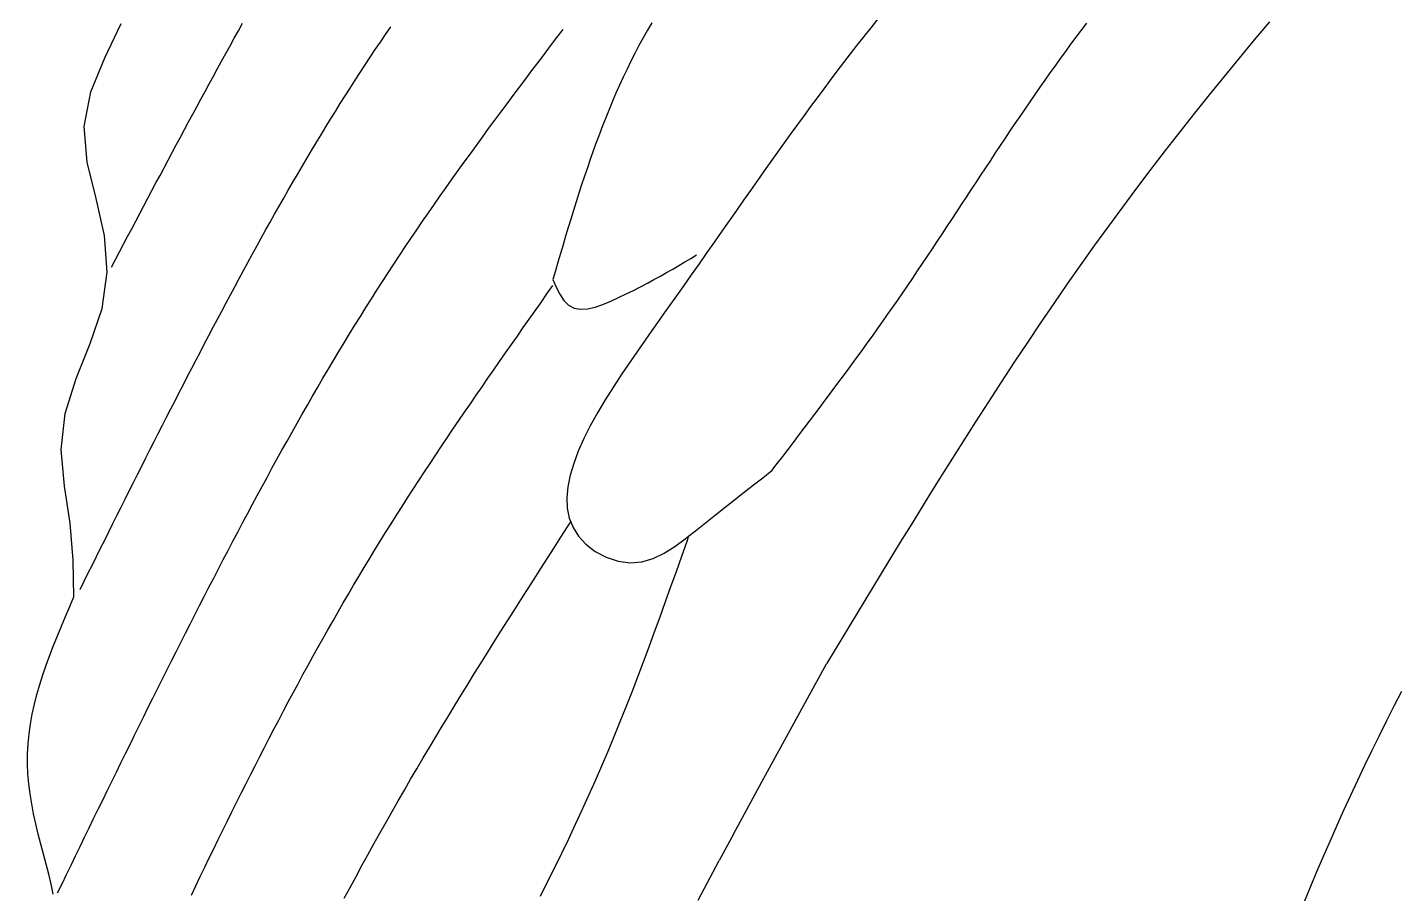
# Model space of a CAD drawing. Extents: x -3475 to 3475, y -2114 to 2114.
# Drawn here: x 89.7 to 361.3, y 302.2 to 473.8 of the extents above; entities that cross this region are included whole.
import ezdxf

# ---------------------------------------------------------------- set-up
doc = ezdxf.new("R2010")
doc.units = 0
doc.header["$MEASUREMENT"] = 0
doc.layers.get('0').update_dxf_attribs({"linetype": 'CONTINUOUS'})

msp = doc.modelspace()

# ---------------------------------------------------------------- linework, layer by layer
for p, q in [((258.29, 475.45), (256.9, 473.72)), ((105.05, 467.77), (108.32, 474.56)), ((130.72, 471.61), (131.55, 473.11)), ((131.55, 473.11), (132.39, 474.61)), ((160.71, 472.38), (161.74, 473.88)), ((194.68, 471.76), (195.92, 473.39)), ((212.65, 473.2), (211.79, 471.69)), ((213.53, 474.71), (212.65, 473.2)), ((256.9, 473.72), (255.53, 471.98)), ((297.62, 471.83), (298.67, 473.23)), ((298.67, 473.23), (299.72, 474.62)), ((335.96, 474.89), (332.93, 471.3)), ((129.06, 468.6), (129.89, 470.11)), ((129.89, 470.11), (130.72, 471.61)), ((158.67, 469.37), (159.69, 470.88)), ((159.69, 470.88), (160.71, 472.38)), ((192.2, 468.49), (193.44, 470.12)), ((193.44, 470.12), (194.68, 471.76)), ((210.96, 470.16), (210.14, 468.62)), ((211.79, 471.69), (210.96, 470.16)), ((254.17, 470.26), (252.83, 468.53)), ((255.53, 471.98), (254.17, 470.26)), ((295.55, 469.02), (296.58, 470.43)), ((296.58, 470.43), (297.62, 471.83)), ((332.93, 471.3), (329.93, 467.69)), ((102.31, 461), (105.05, 467.77)), ((128.23, 467.1), (129.06, 468.6)), ((156.66, 466.34), (157.66, 467.86)), ((157.66, 467.86), (158.67, 469.37)), ((190.97, 466.85), (192.2, 468.49)), ((210.14, 468.62), (209.35, 467.07)), ((252.83, 468.53), (251.5, 466.8)), ((293.5, 466.19), (294.52, 467.61)), ((294.52, 467.61), (295.55, 469.02)), ((329.93, 467.69), (326.95, 464.07)), ((126.59, 464.09), (127.41, 465.6)), ((127.41, 465.6), (128.23, 467.1)), ((154.68, 463.29), (155.67, 464.82)), ((155.67, 464.82), (156.66, 466.34)), ((188.5, 463.57), (189.73, 465.21)), ((189.73, 465.21), (190.97, 466.85)), ((208.59, 465.5), (207.84, 463.92)), ((209.35, 467.07), (208.59, 465.5)), ((250.18, 465.07), (248.87, 463.34)), ((251.5, 466.8), (250.18, 465.07)), ((291.48, 463.34), (292.49, 464.77)), ((292.49, 464.77), (293.5, 466.19)), ((124.94, 461.08), (125.76, 462.58)), ((125.76, 462.58), (126.59, 464.09)), ((152.72, 460.22), (153.7, 461.76)), ((153.7, 461.76), (154.68, 463.29)), ((186.04, 460.29), (187.27, 461.93)), ((187.27, 461.93), (188.5, 463.57)), ((207.11, 462.34), (206.4, 460.74)), ((207.84, 463.92), (207.11, 462.34)), ((248.87, 463.34), (247.57, 461.6)), ((289.48, 460.48), (290.48, 461.91)), ((290.48, 461.91), (291.48, 463.34)), ((326.95, 464.07), (323.99, 460.42)), ((100.97, 454.13), (102.31, 461)), ((123.31, 458.06), (124.13, 459.57)), ((124.13, 459.57), (124.94, 461.08)), ((151.75, 458.69), (152.72, 460.22)), ((184.81, 458.65), (186.04, 460.29)), ((205.71, 459.13), (205.03, 457.51)), ((206.4, 460.74), (205.71, 459.13)), ((246.27, 459.85), (244.97, 458.09)), ((247.57, 461.6), (246.27, 459.85)), ((287.5, 457.6), (288.49, 459.04)), ((288.49, 459.04), (289.48, 460.48)), ((323.99, 460.42), (321.06, 456.76)), ((121.68, 455.04), (122.49, 456.55)), ((122.49, 456.55), (123.31, 458.06)), ((149.83, 455.59), (150.78, 457.14)), ((150.78, 457.14), (151.75, 458.69)), ((182.37, 455.36), (183.59, 457)), ((183.59, 457), (184.81, 458.65)), ((205.03, 457.51), (204.37, 455.88)), ((243.67, 456.32), (242.37, 454.54)), ((244.97, 458.09), (243.67, 456.32)), ((286.51, 456.15), (287.5, 457.6)), ((321.06, 456.76), (318.15, 453.08)), ((101.59, 447.08), (100.97, 454.13)), ((120.87, 453.53), (121.68, 455.04)), ((147.93, 452.49), (148.87, 454.04)), ((148.87, 454.04), (149.83, 455.59)), ((179.94, 452.05), (181.15, 453.71)), ((181.15, 453.71), (182.37, 455.36)), ((203.73, 454.25), (203.1, 452.6)), ((204.37, 455.88), (203.73, 454.25)), ((242.37, 454.54), (241.07, 452.74)), ((284.56, 453.26), (285.53, 454.71)), ((285.53, 454.71), (286.51, 456.15)), ((119.25, 450.51), (120.06, 452.02)), ((120.06, 452.02), (120.87, 453.53)), ((146.05, 449.37), (146.99, 450.93)), ((146.99, 450.93), (147.93, 452.49)), ((178.73, 450.4), (179.94, 452.05)), ((202.49, 450.95), (201.88, 449.29)), ((203.1, 452.6), (202.49, 450.95)), ((239.76, 450.92), (238.44, 449.08)), ((241.07, 452.74), (239.76, 450.92)), ((282.61, 450.35), (283.58, 451.8)), ((283.58, 451.8), (284.56, 453.26)), ((318.15, 453.08), (315.27, 449.39)), ((117.63, 447.49), (118.44, 449)), ((118.44, 449), (119.25, 450.51)), ((145.12, 447.8), (146.05, 449.37)), ((176.33, 447.08), (177.53, 448.74)), ((177.53, 448.74), (178.73, 450.4)), ((201.88, 449.29), (201.3, 447.63)), ((238.44, 449.08), (237.12, 447.22)), ((280.68, 447.43), (281.64, 448.89)), ((281.64, 448.89), (282.61, 450.35)), ((315.27, 449.39), (312.41, 445.67)), ((103.35, 439.87), (101.59, 447.08)), ((116.02, 444.46), (116.82, 445.97)), ((116.82, 445.97), (117.63, 447.49)), ((143.27, 444.66), (144.19, 446.24)), ((144.19, 446.24), (145.12, 447.8)), ((175.13, 445.42), (176.33, 447.08)), ((200.72, 445.95), (200.15, 444.28)), ((201.3, 447.63), (200.72, 445.95)), ((237.12, 447.22), (235.78, 445.34)), ((278.75, 444.51), (279.71, 445.97)), ((279.71, 445.97), (280.68, 447.43)), ((312.41, 445.67), (309.58, 441.93)), ((114.41, 441.43), (115.21, 442.95)), ((115.21, 442.95), (116.02, 444.46)), ((141.44, 441.51), (142.36, 443.09)), ((142.36, 443.09), (143.27, 444.66)), ((172.76, 442.08), (173.94, 443.75)), ((173.94, 443.75), (175.13, 445.42)), ((200.15, 444.28), (199.59, 442.59)), ((234.43, 443.42), (233.06, 441.49)), ((235.78, 445.34), (234.43, 443.42)), ((276.82, 441.59), (277.79, 443.05)), ((277.79, 443.05), (278.75, 444.51)), ((113.61, 439.92), (114.41, 441.43)), ((140.54, 439.93), (141.44, 441.51)), ((170.4, 438.73), (171.58, 440.41)), ((171.58, 440.41), (172.76, 442.08)), ((199.05, 440.9), (198.51, 439.21)), ((199.59, 442.59), (199.05, 440.9)), ((233.06, 441.49), (231.67, 439.52)), ((274.9, 438.66), (275.86, 440.13)), ((275.86, 440.13), (276.82, 441.59)), ((309.58, 441.93), (306.78, 438.17)), ((105, 432.56), (103.35, 439.87)), ((112, 436.89), (112.8, 438.4)), ((112.8, 438.4), (113.61, 439.92)), ((138.74, 436.76), (139.64, 438.35)), ((139.64, 438.35), (140.54, 439.93)), ((169.23, 437.05), (170.4, 438.73)), ((197.97, 437.51), (197.45, 435.81)), ((198.51, 439.21), (197.97, 437.51)), ((230.26, 437.52), (228.84, 435.48)), ((231.67, 439.52), (230.26, 437.52)), ((273.94, 437.2), (274.9, 438.66)), ((306.78, 438.17), (304.01, 434.4)), ((110.4, 433.86), (111.2, 435.37)), ((111.2, 435.37), (112, 436.89)), ((136.95, 433.58), (137.84, 435.18)), ((137.84, 435.18), (138.74, 436.76)), ((166.91, 433.67), (168.07, 435.36)), ((168.07, 435.36), (169.23, 437.05)), ((197.45, 435.81), (196.93, 434.11)), ((228.84, 435.48), (227.38, 433.41)), ((272.01, 434.28), (272.98, 435.74)), ((272.98, 435.74), (273.94, 437.2)), ((105.57, 425.25), (105, 432.56)), ((108.8, 430.83), (109.6, 432.34)), ((109.6, 432.34), (110.4, 433.86)), ((135.19, 430.4), (136.07, 431.99)), ((136.07, 431.99), (136.95, 433.58)), ((164.62, 430.28), (165.76, 431.98)), ((165.76, 431.98), (166.91, 433.67)), ((196.41, 432.4), (195.9, 430.69)), ((196.93, 434.11), (196.41, 432.4)), ((227.38, 433.41), (225.91, 431.3)), ((270.08, 431.36), (271.05, 432.82)), ((271.05, 432.82), (272.01, 434.28)), ((304.01, 434.4), (301.26, 430.6)), ((107.2, 427.79), (108, 429.31)), ((108, 429.31), (108.8, 430.83)), ((134.31, 428.8), (135.19, 430.4)), ((163.48, 428.58), (164.62, 430.28)), ((195.9, 430.69), (195.39, 428.98)), ((224.4, 429.15), (222.86, 426.96)), ((225.91, 431.3), (224.4, 429.15)), ((268.14, 428.44), (269.12, 429.9)), ((269.12, 429.9), (270.08, 431.36)), ((301.26, 430.6), (298.54, 426.78)), ((106.4, 426.28), (107.2, 427.79)), ((132.56, 425.6), (133.43, 427.2)), ((133.43, 427.2), (134.31, 428.8)), ((161.23, 425.16), (162.36, 426.87)), ((162.36, 426.87), (163.48, 428.58)), ((194.89, 427.27), (194.38, 425.55)), ((195.39, 428.98), (194.89, 427.27)), ((217.66, 425.9), (218.86, 426.6)), ((218.86, 426.6), (220.05, 427.3)), ((220.05, 427.3), (221.22, 428)), ((221.22, 428), (222.39, 428.7)), ((222.86, 426.96), (221.29, 424.73)), ((266.19, 425.54), (267.17, 426.99)), ((267.17, 426.99), (268.14, 428.44)), ((298.54, 426.78), (295.85, 422.95)), ((104.52, 418.11), (105.57, 425.25)), ((130.83, 422.39), (131.69, 424)), ((131.69, 424), (132.56, 425.6)), ((160.12, 423.44), (161.23, 425.16)), ((194.38, 425.55), (193.88, 423.84)), ((193.88, 423.84), (194.55, 422.33)), ((212.62, 423.09), (213.93, 423.8)), ((213.93, 423.8), (215.2, 424.5)), ((215.2, 424.5), (216.44, 425.2)), ((216.44, 425.2), (217.66, 425.9)), ((221.29, 424.73), (219.69, 422.45)), ((264.23, 422.64), (265.21, 424.09)), ((265.21, 424.09), (266.19, 425.54)), ((129.97, 420.79), (130.83, 422.39)), ((157.91, 419.99), (159.01, 421.72)), ((159.01, 421.72), (160.12, 423.44)), ((192.72, 420.96), (193.9, 422.62)), ((194.55, 422.33), (195.26, 420.9)), ((208.43, 420.96), (209.87, 421.67)), ((209.87, 421.67), (211.27, 422.38)), ((211.27, 422.38), (212.62, 423.09)), ((219.69, 422.45), (218.05, 420.12)), ((262.25, 419.76), (263.24, 421.2)), ((263.24, 421.2), (264.23, 422.64)), ((295.85, 422.95), (293.19, 419.09)), ((128.25, 417.57), (129.11, 419.18)), ((129.11, 419.18), (129.97, 420.79)), ((156.82, 418.26), (157.91, 419.99)), ((190.37, 417.62), (191.54, 419.29)), ((191.54, 419.29), (192.72, 420.96)), ((195.26, 420.9), (196.06, 419.67)), ((196.06, 419.67), (196.99, 418.72)), ((196.99, 418.72), (198.09, 418.13)), ((200.76, 418.01), (202.26, 418.35)), ((202.26, 418.35), (203.81, 418.88)), ((203.81, 418.88), (205.38, 419.53)), ((205.38, 419.53), (206.93, 420.24)), ((206.93, 420.24), (208.43, 420.96)), ((218.05, 420.12), (216.37, 417.74)), ((260.25, 416.89), (261.25, 418.32)), ((261.25, 418.32), (262.25, 419.76)), ((293.19, 419.09), (290.55, 415.22)), ((102.15, 411.13), (104.52, 418.11)), ((126.55, 414.35), (127.4, 415.96)), ((127.4, 415.96), (128.25, 417.57)), ((154.66, 414.78), (155.74, 416.52)), ((155.74, 416.52), (156.82, 418.26)), ((188.02, 414.29), (189.19, 415.96)), ((189.19, 415.96), (190.37, 417.62)), ((198.09, 418.13), (199.36, 417.92)), ((199.36, 417.92), (200.76, 418.01)), ((216.37, 417.74), (214.66, 415.31)), ((259.25, 415.46), (260.25, 416.89)), ((125.7, 412.74), (126.55, 414.35)), ((152.52, 411.28), (153.59, 413.03)), ((153.59, 413.03), (154.66, 414.78)), ((186.85, 412.62), (188.02, 414.29)), ((212.9, 412.83), (211.12, 410.3)), ((214.66, 415.31), (212.9, 412.83)), ((257.22, 412.61), (258.23, 414.03)), ((258.23, 414.03), (259.25, 415.46)), ((290.55, 415.22), (287.94, 411.33)), ((99.4, 404.21), (102.15, 411.13)), ((124.01, 409.51), (124.85, 411.13)), ((124.85, 411.13), (125.7, 412.74)), ((151.46, 409.53), (152.52, 411.28)), ((184.51, 409.28), (185.68, 410.95)), ((185.68, 410.95), (186.85, 412.62)), ((211.12, 410.3), (209.34, 407.74)), ((255.17, 409.77), (256.2, 411.19)), ((256.2, 411.19), (257.22, 412.61)), ((287.94, 411.33), (285.34, 407.43)), ((122.33, 406.28), (123.16, 407.9)), ((123.16, 407.9), (124.01, 409.51)), ((149.36, 406.01), (150.41, 407.77)), ((150.41, 407.77), (151.46, 409.53)), ((182.17, 405.93), (183.34, 407.6)), ((183.34, 407.6), (184.51, 409.28)), ((209.34, 407.74), (207.59, 405.16)), ((253.11, 406.94), (254.14, 408.36)), ((254.14, 408.36), (255.17, 409.77)), ((285.34, 407.43), (282.77, 403.51)), ((121.49, 404.67), (122.33, 406.28)), ((148.32, 404.25), (149.36, 406.01)), ((181.01, 404.26), (182.17, 405.93)), ((207.59, 405.16), (205.89, 402.57)), ((251.03, 404.13), (252.07, 405.54)), ((252.07, 405.54), (253.11, 406.94)), ((97.19, 397.25), (99.4, 404.21)), ((119.82, 401.43), (120.65, 403.05)), ((120.65, 403.05), (121.49, 404.67)), ((146.26, 400.7), (147.29, 402.48)), ((147.29, 402.48), (148.32, 404.25)), ((178.69, 400.9), (179.85, 402.58)), ((179.85, 402.58), (181.01, 404.26)), ((205.89, 402.57), (204.26, 399.97)), ((248.94, 401.32), (249.99, 402.73)), ((249.99, 402.73), (251.03, 404.13)), ((282.77, 403.51), (280.21, 399.58)), ((118.16, 398.19), (118.99, 399.81)), ((118.99, 399.81), (119.82, 401.43)), ((145.23, 398.93), (146.26, 400.7)), ((177.54, 399.22), (178.69, 400.9)), ((204.26, 399.97), (202.72, 397.39)), ((246.84, 398.53), (247.89, 399.92)), ((247.89, 399.92), (248.94, 401.32)), ((280.21, 399.58), (277.68, 395.64)), ((96.42, 390.14), (97.19, 397.25)), ((116.5, 394.95), (117.33, 396.57)), ((117.33, 396.57), (118.16, 398.19)), ((143.2, 395.37), (144.22, 397.15)), ((144.22, 397.15), (145.23, 398.93)), ((175.24, 395.86), (176.39, 397.54)), ((176.39, 397.54), (177.54, 399.22)), ((202.72, 397.39), (201.31, 394.83)), ((244.73, 395.73), (245.79, 397.13)), ((245.79, 397.13), (246.84, 398.53)), ((115.67, 393.33), (116.5, 394.95)), ((142.2, 393.58), (143.2, 395.37)), ((172.95, 392.48), (174.09, 394.17)), ((174.09, 394.17), (175.24, 395.86)), ((201.31, 394.83), (200.04, 392.31)), ((242.62, 392.95), (243.68, 394.34)), ((243.68, 394.34), (244.73, 395.73)), ((277.68, 395.64), (275.16, 391.68)), ((114.03, 390.08), (114.85, 391.7)), ((114.85, 391.7), (115.67, 393.33)), ((140.19, 390), (141.19, 391.79)), ((141.19, 391.79), (142.2, 393.58)), ((171.82, 390.79), (172.95, 392.48)), ((200.04, 392.31), (198.93, 389.83)), ((240.5, 390.16), (241.56, 391.55)), ((241.56, 391.55), (242.62, 392.95)), ((275.16, 391.68), (272.65, 387.72)), ((97.07, 382.88), (96.42, 390.14)), ((112.39, 386.83), (113.21, 388.46)), ((113.21, 388.46), (114.03, 390.08)), ((139.2, 388.21), (140.19, 390)), ((169.56, 387.4), (170.69, 389.09)), ((170.69, 389.09), (171.82, 390.79)), ((198.93, 389.83), (198.02, 387.4)), ((238.38, 387.38), (239.44, 388.77)), ((239.44, 388.77), (240.5, 390.16)), ((111.57, 385.21), (112.39, 386.83)), ((137.23, 384.61), (138.21, 386.41)), ((138.21, 386.41), (139.2, 388.21)), ((167.32, 383.99), (168.44, 385.7)), ((168.44, 385.7), (169.56, 387.4)), ((198.02, 387.4), (197.32, 385.05)), ((235.48, 384.55), (237.32, 385.99)), ((237.32, 385.99), (238.38, 387.38)), ((272.65, 387.72), (270.16, 383.74)), ((109.93, 381.96), (110.75, 383.58)), ((110.75, 383.58), (111.57, 385.21)), ((136.25, 382.81), (137.23, 384.61)), ((166.21, 382.29), (167.32, 383.99)), ((197.32, 385.05), (196.86, 382.77)), ((231.78, 381.66), (233.63, 383.11)), ((233.63, 383.11), (235.48, 384.55)), ((270.16, 383.74), (267.68, 379.76)), ((98.18, 375.55), (97.07, 382.88)), ((108.3, 378.7), (109.12, 380.33)), ((109.12, 380.33), (109.93, 381.96)), ((134.3, 379.2), (135.27, 381)), ((135.27, 381), (136.25, 382.81)), ((164, 378.86), (165.1, 380.58)), ((165.1, 380.58), (166.21, 382.29)), ((196.86, 382.77), (196.67, 380.58)), ((196.67, 380.58), (196.75, 378.49)), ((229.91, 380.19), (231.78, 381.66)), ((107.49, 377.08), (108.3, 378.7)), ((133.33, 377.39), (134.3, 379.2)), ((162.91, 377.14), (164, 378.86)), ((196.75, 378.49), (197.15, 376.52)), ((226.1, 377.18), (228.02, 378.7)), ((228.02, 378.7), (229.91, 380.19)), ((267.68, 379.76), (265.21, 375.77)), ((98.82, 368.23), (98.18, 375.55)), ((105.86, 373.82), (106.67, 375.45)), ((106.67, 375.45), (107.49, 377.08)), ((131.41, 373.76), (132.37, 375.58)), ((132.37, 375.58), (133.33, 377.39)), ((160.74, 373.7), (161.82, 375.42)), ((161.82, 375.42), (162.91, 377.14)), ((195.47, 372.75), (196.8, 374.81)), ((196.8, 374.81), (197.44, 375.79)), ((197.15, 376.52), (197.44, 375.79)), ((197.44, 375.79), (197.88, 374.66)), ((222.17, 374.04), (224.16, 375.63)), ((224.16, 375.63), (226.1, 377.18)), ((265.21, 375.77), (262.75, 371.77)), ((104.24, 370.56), (105.05, 372.19)), ((105.05, 372.19), (105.86, 373.82)), ((130.45, 371.95), (131.41, 373.76)), ((159.66, 371.97), (160.74, 373.7)), ((194.14, 370.68), (195.47, 372.75)), ((197.88, 374.66), (198.97, 372.94)), ((198.97, 372.94), (200.43, 371.37)), ((218.07, 370.94), (220.14, 372.45)), ((220.14, 372.45), (220.77, 372.94)), ((220.77, 372.94), (220.41, 371.93)), ((220.77, 372.94), (222.17, 374.04)), ((103.42, 368.94), (104.24, 370.56)), ((128.55, 368.32), (129.5, 370.13)), ((129.5, 370.13), (130.45, 371.95)), ((157.54, 368.49), (158.6, 370.23)), ((158.6, 370.23), (159.66, 371.97)), ((192.81, 368.62), (194.14, 370.68)), ((200.43, 371.37), (202.29, 369.96)), ((202.29, 369.96), (204.47, 368.8)), ((213.76, 368.57), (215.94, 369.62)), ((215.94, 369.62), (218.07, 370.94)), ((220.41, 371.93), (219.36, 368.93)), ((262.75, 371.77), (260.3, 367.76)), ((98.96, 360.94), (98.82, 368.23)), ((101.8, 365.68), (102.61, 367.31)), ((102.61, 367.31), (103.42, 368.94)), ((127.6, 366.5), (128.55, 368.32)), ((155.44, 365), (156.48, 366.75)), ((156.48, 366.75), (157.54, 368.49)), ((191.49, 366.55), (192.81, 368.62)), ((204.47, 368.8), (206.81, 367.99)), ((206.81, 367.99), (209.19, 367.67)), ((209.19, 367.67), (211.51, 367.89)), ((211.51, 367.89), (213.76, 368.57)), ((219.36, 368.93), (218.3, 365.93)), ((260.3, 367.76), (248.12, 347.69)), ((100.18, 362.42), (100.99, 364.05)), ((100.99, 364.05), (101.8, 365.68)), ((125.72, 362.85), (126.66, 364.67)), ((126.66, 364.67), (127.6, 366.5)), ((154.4, 363.25), (155.44, 365)), ((188.84, 362.41), (190.16, 364.48)), ((190.16, 364.48), (191.49, 366.55)), ((218.3, 365.93), (217.23, 362.93)), ((124.78, 361.03), (125.72, 362.85)), ((152.34, 359.74), (153.36, 361.5)), ((153.36, 361.5), (154.4, 363.25)), ((187.52, 360.34), (188.84, 362.41)), ((217.23, 362.93), (216.16, 359.93)), ((97.3, 357.08), (98.13, 359.01)), ((98.13, 359.01), (98.96, 360.94)), ((122.91, 357.38), (123.85, 359.2)), ((123.85, 359.2), (124.78, 361.03)), ((151.32, 357.97), (152.34, 359.74)), ((186.2, 358.27), (187.52, 360.34)), ((216.16, 359.93), (215.08, 356.94)), ((96.49, 355.15), (97.3, 357.08)), ((121.98, 355.55), (122.91, 357.38)), ((149.3, 354.43), (150.31, 356.21)), ((150.31, 356.21), (151.32, 357.97)), ((183.58, 354.12), (184.89, 356.2)), ((184.89, 356.2), (186.2, 358.27)), ((215.08, 356.94), (214, 353.95)), ((94.92, 351.29), (95.69, 353.22)), ((95.69, 353.22), (96.49, 355.15)), ((120.13, 351.9), (121.05, 353.72)), ((121.05, 353.72), (121.98, 355.55)), ((148.3, 352.66), (149.3, 354.43)), ((182.27, 352.04), (183.58, 354.12)), ((214, 353.95), (212.9, 350.97)), ((94.17, 349.36), (94.92, 351.29)), ((119.2, 350.07), (120.13, 351.9)), ((146.31, 349.1), (147.3, 350.88)), ((147.3, 350.88), (148.3, 352.66)), ((180.97, 349.96), (182.27, 352.04)), ((212.9, 350.97), (211.79, 348)), ((93.47, 347.43), (94.17, 349.36)), ((117.36, 346.4), (118.28, 348.24)), ((118.28, 348.24), (119.2, 350.07)), ((145.33, 347.31), (146.31, 349.1)), ((178.37, 345.8), (179.67, 347.88)), ((179.67, 347.88), (180.97, 349.96)), ((211.79, 348), (210.66, 345.03)), ((235.34, 324.31), (248.12, 347.69)), ((92.19, 343.55), (92.8, 345.49)), ((92.8, 345.49), (93.47, 347.43)), ((116.44, 344.57), (117.36, 346.4)), ((143.38, 343.73), (144.35, 345.53)), ((144.35, 345.53), (145.33, 347.31)), ((177.08, 343.71), (178.37, 345.8)), ((210.66, 345.03), (209.52, 342.06)), ((91.63, 341.6), (92.19, 343.55)), ((114.61, 340.9), (115.53, 342.74)), ((115.53, 342.74), (116.44, 344.57)), ((142.41, 341.94), (143.38, 343.73)), ((175.8, 341.62), (177.08, 343.71)), ((360.65, 339.37), (362.14, 342.28)), ((90.69, 337.71), (91.13, 339.66)), ((91.13, 339.66), (91.63, 341.6)), ((113.7, 339.07), (114.61, 340.9)), ((140.5, 338.34), (141.45, 340.14)), ((141.45, 340.14), (142.41, 341.94)), ((173.24, 337.43), (174.51, 339.53)), ((174.51, 339.53), (175.8, 341.62)), ((209.52, 342.06), (208.36, 339.11)), ((90.33, 335.75), (90.69, 337.71)), ((111.88, 335.4), (112.79, 337.23)), ((112.79, 337.23), (113.7, 339.07)), ((139.54, 336.54), (140.5, 338.34)), ((171.97, 335.33), (173.24, 337.43)), ((208.36, 339.11), (207.19, 336.16)), ((359.18, 336.44), (360.65, 339.37)), ((90.05, 333.79), (90.33, 335.75)), ((110.98, 333.56), (111.88, 335.4)), ((137.66, 332.92), (138.6, 334.73)), ((138.6, 334.73), (139.54, 336.54)), ((170.7, 333.23), (171.97, 335.33)), ((207.19, 336.16), (205.99, 333.22)), ((357.73, 333.5), (359.18, 336.44)), ((89.74, 329.86), (89.85, 331.83)), ((89.85, 331.83), (90.05, 333.79)), ((109.16, 329.89), (110.07, 331.72)), ((110.07, 331.72), (110.98, 333.56)), ((136.72, 331.11), (137.66, 332.92)), ((169.44, 331.12), (170.7, 333.23)), ((205.99, 333.22), (204.77, 330.3)), ((356.29, 330.56), (357.73, 333.5)), ((89.73, 327.88), (89.74, 329.86)), ((108.26, 328.05), (109.16, 329.89)), ((134.86, 327.48), (135.79, 329.3)), ((135.79, 329.3), (136.72, 331.11)), ((166.94, 326.9), (168.19, 329.02)), ((168.19, 329.02), (169.44, 331.12)), ((204.77, 330.3), (203.53, 327.38)), ((354.86, 327.61), (356.29, 330.56)), ((89.82, 325.9), (89.73, 327.88)), ((106.46, 324.37), (107.36, 326.21)), ((107.36, 326.21), (108.26, 328.05)), ((133.93, 325.66), (134.86, 327.48)), ((165.7, 324.79), (166.94, 326.9)), ((203.53, 327.38), (202.26, 324.47)), ((353.46, 324.65), (354.86, 327.61)), ((89.99, 323.92), (89.82, 325.9)), ((90.25, 321.93), (89.99, 323.92)), ((105.56, 322.53), (106.46, 324.37)), ((132.1, 322.02), (133.01, 323.84)), ((133.01, 323.84), (133.93, 325.66)), ((164.47, 322.67), (165.7, 324.79)), ((202.26, 324.47), (200.97, 321.58)), ((229.68, 313.91), (235.34, 324.31)), ((352.07, 321.68), (353.46, 324.65)), ((90.58, 319.93), (90.25, 321.93)), ((103.76, 318.85), (104.66, 320.69)), ((104.66, 320.69), (105.56, 322.53)), ((131.18, 320.19), (132.1, 322.02)), ((162.03, 318.41), (163.24, 320.54)), ((163.24, 320.54), (164.47, 322.67)), ((200.97, 321.58), (199.65, 318.69)), ((350.7, 318.69), (352.07, 321.68)), ((90.96, 317.94), (90.58, 319.93)), ((91.4, 315.95), (90.96, 317.94)), ((102.86, 317.01), (103.76, 318.85)), ((129.37, 316.54), (130.27, 318.37)), ((130.27, 318.37), (131.18, 320.19)), ((160.82, 316.28), (162.03, 318.41)), ((199.65, 318.69), (198.32, 315.82)), ((349.35, 315.7), (350.7, 318.69)), ((91.88, 313.95), (91.4, 315.95)), ((101.07, 313.32), (101.96, 315.17)), ((101.96, 315.17), (102.86, 317.01)), ((128.47, 314.71), (129.37, 316.54)), ((159.61, 314.14), (160.82, 316.28)), ((198.32, 315.82), (196.96, 312.95)), ((348.01, 312.7), (349.35, 315.7)), ((92.39, 311.96), (91.88, 313.95)), ((100.17, 311.48), (101.07, 313.32)), ((126.67, 311.05), (127.57, 312.88)), ((127.57, 312.88), (128.47, 314.71)), ((158.42, 312), (159.61, 314.14)), ((196.96, 312.95), (195.58, 310.1)), ((229.68, 313.91), (226.87, 308.7)), ((346.7, 309.69), (348.01, 312.7)), ((92.93, 309.97), (92.39, 311.96)), ((93.47, 307.98), (92.93, 309.97)), ((98.38, 307.8), (99.27, 309.64)), ((99.27, 309.64), (100.17, 311.48)), ((125.78, 309.21), (126.67, 311.05)), ((156.05, 307.7), (157.23, 309.85)), ((157.23, 309.85), (158.42, 312)), ((195.58, 310.1), (194.18, 307.25)), ((345.41, 306.66), (346.7, 309.69)), ((94, 305.99), (93.47, 307.98)), ((97.48, 305.96), (98.38, 307.8)), ((124, 305.54), (124.89, 307.38)), ((124.89, 307.38), (125.78, 309.21)), ((154.88, 305.55), (156.05, 307.7)), ((194.18, 307.25), (192.77, 304.41)), ((222.66, 300.88), (226.87, 308.7)), ((94.47, 304.01), (94, 305.99)), ((96.59, 304.11), (97.48, 305.96)), ((123.12, 303.7), (124, 305.54)), ((153.71, 303.39), (154.88, 305.55)), ((192.77, 304.41), (191.34, 301.58)), ((344.13, 303.63), (345.41, 306.66)), ((94.84, 302.03), (94.47, 304.01)), ((95.69, 302.27), (96.59, 304.11)), ((122.23, 301.86), (123.12, 303.7)), ((152.55, 301.23), (153.71, 303.39)), ((342.89, 300.58), (344.13, 303.63))]:
    msp.add_line(p, q)

doc.saveas('drawing.dxf')
